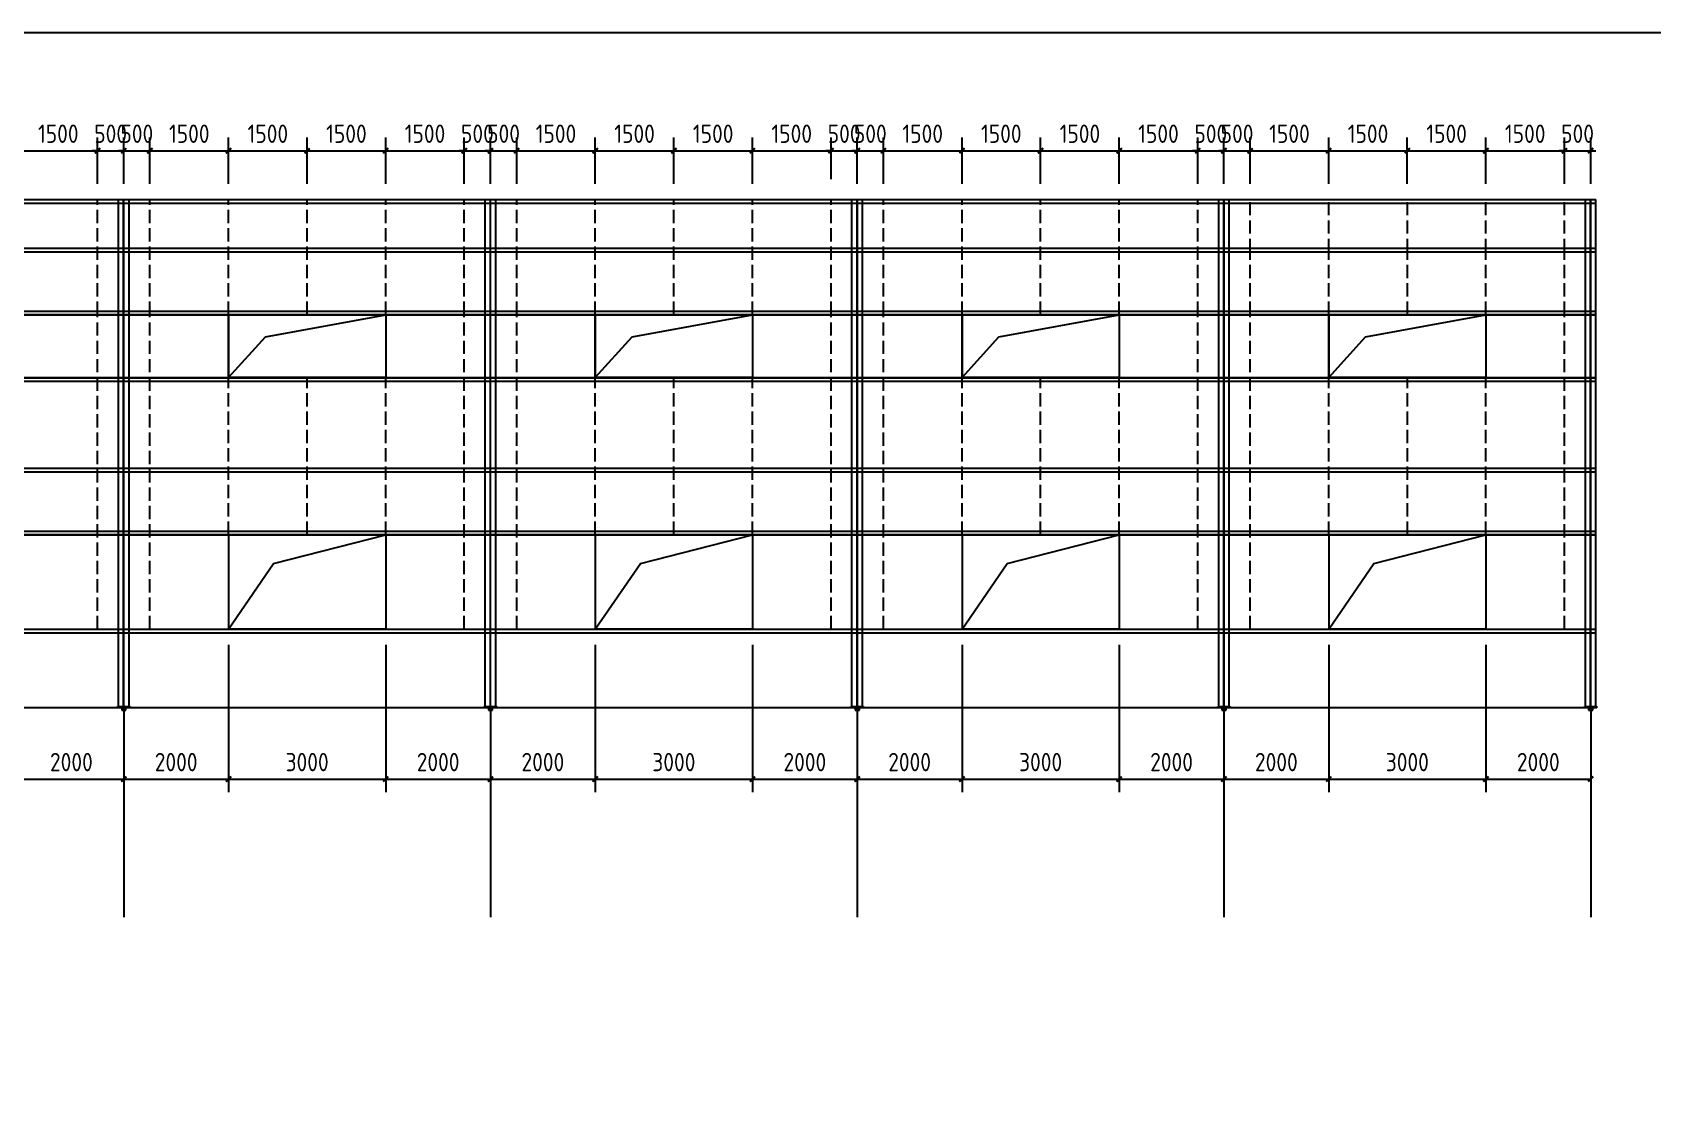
# Model space of a CAD drawing. Extents: x 102162 to 621267, y -39398 to 328893.
# Drawn here: x 433238 to 464164, y 181522 to 202102 of the extents above; entities that cross this region are included whole.
import ezdxf

# ---------------------------------------------------------------- set-up
doc = ezdxf.new("R2010")
doc.units = 0
doc.header["$LTSCALE"] = 1000
doc.header["$MEASUREMENT"] = 0
doc.linetypes.add('DASH', pattern=[0.35, 0.25, -0.1])
doc.layers.add('AXIS', color=3, linetype='Continuous')
doc.layers.add('DOTE', color=1, linetype='Continuous')
doc.styles.get("Standard").update_dxf_attribs({"font": 'gbenor.shx', "bigfont": 'gbcbig.shx'})
doc.dimstyles.get("Standard").update_dxf_attribs({"dimscale": 100, "dimtxt": 3.5, "dimasz": 1, "dimexe": 2.5, "dimexo": 3, "dimgap": 1.5, "dimtad": 1, "dimdec": 0, "dimzin": 0, "dimdsep": 46, "dimtxsty": 'Standard', "dimblk": 'ARCHTICK', "dimcen": 0.09, "dimadec": 0, "dimazin": 0, "dimtfac": 1, "dimtdec": 0, "dimtix": 1, "dimtmove": 2, "dimatfit": 3, "dimfxl": 1, "dimtolj": 1, "dimtzin": 0, "dimarcsym": 0})

# ---------------------------------------------------------------- blocks, each defined once
blk = doc.blocks.new('_ArchTick')
at = {"color": 0, "linetype": 'ByBlock', "const_width": 0.4}
blk.add_lwpolyline([(-0.5, -0.5), (0.5, 0.5)], dxfattribs=at)
blk = doc.blocks.new('*D5468')
at = {"color": 0, "lineweight": -2}
for p, q in [((432982, 190413), (432982, 187599)), ((434982, 188913), (434982, 187599)), ((432982, 187849), (434982, 187849))]:
    blk.add_line(p, q, dxfattribs=at)
at = {"layer": 'Defpoints', "color": 0}
for p in [(432982, 190713), (434982, 189213), (434982, 187849)]:
    blk.add_point(p, dxfattribs=at)
at = {"color": 0, "lineweight": -2, "xscale": 100, "yscale": 100, "zscale": 100, "rotation": 180}
blk.add_blockref('_ArchTick', (432982, 187849), dxfattribs=at)
at = {"color": 0, "lineweight": -2, "xscale": 100, "yscale": 100, "zscale": 100}
blk.add_blockref('_ArchTick', (434982, 187849), dxfattribs=at)
at = {"color": 0, "insert": (433982, 188174), "char_height": 350, "attachment_point": 5}
blk.add_mtext('\\A1;2000', dxfattribs=at)
blk = doc.blocks.new('*D5469')
at = {"color": 0, "lineweight": -2}
for p, q in [((436982, 190413), (436982, 187599)), ((434982, 188913), (434982, 187599)), ((434982, 187849), (436982, 187849))]:
    blk.add_line(p, q, dxfattribs=at)
at = {"layer": 'Defpoints', "color": 0}
for p in [(436982, 190713), (434982, 189213), (436982, 187849)]:
    blk.add_point(p, dxfattribs=at)
at = {"color": 0, "lineweight": -2, "xscale": 100, "yscale": 100, "zscale": 100, "rotation": 180}
blk.add_blockref('_ArchTick', (434982, 187849), dxfattribs=at)
at = {"color": 0, "lineweight": -2, "xscale": 100, "yscale": 100, "zscale": 100}
blk.add_blockref('_ArchTick', (436982, 187849), dxfattribs=at)
at = {"color": 0, "insert": (435982, 188174), "char_height": 350, "attachment_point": 5}
blk.add_mtext('\\A1;2000', dxfattribs=at)
blk = doc.blocks.new('*D5470')
at = {"color": 0, "lineweight": -2}
for p, q in [((436982, 190413), (436982, 187599)), ((439982, 190413), (439982, 187599)), ((436982, 187849), (439982, 187849))]:
    blk.add_line(p, q, dxfattribs=at)
at = {"layer": 'Defpoints', "color": 0}
for p in [(436982, 190713), (439982, 190713), (439982, 187849)]:
    blk.add_point(p, dxfattribs=at)
at = {"color": 0, "lineweight": -2, "xscale": 100, "yscale": 100, "zscale": 100, "rotation": 180}
blk.add_blockref('_ArchTick', (436982, 187849), dxfattribs=at)
at = {"color": 0, "lineweight": -2, "xscale": 100, "yscale": 100, "zscale": 100}
blk.add_blockref('_ArchTick', (439982, 187849), dxfattribs=at)
at = {"color": 0, "insert": (438482, 188174), "char_height": 350, "attachment_point": 5}
blk.add_mtext('\\A1;3000', dxfattribs=at)
blk = doc.blocks.new('*D5471')
at = {"color": 0, "lineweight": -2}
for p, q in [((439982, 190413), (439982, 187599)), ((441982, 188913), (441982, 187599)), ((439982, 187849), (441982, 187849))]:
    blk.add_line(p, q, dxfattribs=at)
at = {"layer": 'Defpoints', "color": 0}
for p in [(439982, 190713), (441982, 189213), (441982, 187849)]:
    blk.add_point(p, dxfattribs=at)
at = {"color": 0, "lineweight": -2, "xscale": 100, "yscale": 100, "zscale": 100, "rotation": 180}
blk.add_blockref('_ArchTick', (439982, 187849), dxfattribs=at)
at = {"color": 0, "lineweight": -2, "xscale": 100, "yscale": 100, "zscale": 100}
blk.add_blockref('_ArchTick', (441982, 187849), dxfattribs=at)
at = {"color": 0, "insert": (440982, 188174), "char_height": 350, "attachment_point": 5}
blk.add_mtext('\\A1;2000', dxfattribs=at)
blk = doc.blocks.new('*D5472')
at = {"color": 0, "lineweight": -2}
for p, q in [((443982, 190413), (443982, 187599)), ((441982, 188913), (441982, 187599)), ((441982, 187849), (443982, 187849))]:
    blk.add_line(p, q, dxfattribs=at)
at = {"layer": 'Defpoints', "color": 0}
for p in [(443982, 190713), (441982, 189213), (443982, 187849)]:
    blk.add_point(p, dxfattribs=at)
at = {"color": 0, "lineweight": -2, "xscale": 100, "yscale": 100, "zscale": 100, "rotation": 180}
blk.add_blockref('_ArchTick', (441982, 187849), dxfattribs=at)
at = {"color": 0, "lineweight": -2, "xscale": 100, "yscale": 100, "zscale": 100}
blk.add_blockref('_ArchTick', (443982, 187849), dxfattribs=at)
at = {"color": 0, "insert": (442982, 188174), "char_height": 350, "attachment_point": 5}
blk.add_mtext('\\A1;2000', dxfattribs=at)
blk = doc.blocks.new('*D5473')
at = {"color": 0, "lineweight": -2}
for p, q in [((443982, 190413), (443982, 187599)), ((446982, 190413), (446982, 187599)), ((443982, 187849), (446982, 187849))]:
    blk.add_line(p, q, dxfattribs=at)
at = {"layer": 'Defpoints', "color": 0}
for p in [(443982, 190713), (446982, 190713), (446982, 187849)]:
    blk.add_point(p, dxfattribs=at)
at = {"color": 0, "lineweight": -2, "xscale": 100, "yscale": 100, "zscale": 100, "rotation": 180}
blk.add_blockref('_ArchTick', (443982, 187849), dxfattribs=at)
at = {"color": 0, "lineweight": -2, "xscale": 100, "yscale": 100, "zscale": 100}
blk.add_blockref('_ArchTick', (446982, 187849), dxfattribs=at)
at = {"color": 0, "insert": (445482, 188174), "char_height": 350, "attachment_point": 5}
blk.add_mtext('\\A1;3000', dxfattribs=at)
blk = doc.blocks.new('*D5474')
at = {"color": 0, "lineweight": -2}
for p, q in [((446982, 190413), (446982, 187599)), ((448982, 188913), (448982, 187599)), ((446982, 187849), (448982, 187849))]:
    blk.add_line(p, q, dxfattribs=at)
at = {"layer": 'Defpoints', "color": 0}
for p in [(446982, 190713), (448982, 189213), (448982, 187849)]:
    blk.add_point(p, dxfattribs=at)
at = {"color": 0, "lineweight": -2, "xscale": 100, "yscale": 100, "zscale": 100, "rotation": 180}
blk.add_blockref('_ArchTick', (446982, 187849), dxfattribs=at)
at = {"color": 0, "lineweight": -2, "xscale": 100, "yscale": 100, "zscale": 100}
blk.add_blockref('_ArchTick', (448982, 187849), dxfattribs=at)
at = {"color": 0, "insert": (447982, 188174), "char_height": 350, "attachment_point": 5}
blk.add_mtext('\\A1;2000', dxfattribs=at)
blk = doc.blocks.new('*D5475')
at = {"color": 0, "lineweight": -2}
for p, q in [((450982, 190413), (450982, 187599)), ((448982, 188913), (448982, 187599)), ((448982, 187849), (450982, 187849))]:
    blk.add_line(p, q, dxfattribs=at)
at = {"layer": 'Defpoints', "color": 0}
for p in [(450982, 190713), (448982, 189213), (450982, 187849)]:
    blk.add_point(p, dxfattribs=at)
at = {"color": 0, "lineweight": -2, "xscale": 100, "yscale": 100, "zscale": 100, "rotation": 180}
blk.add_blockref('_ArchTick', (448982, 187849), dxfattribs=at)
at = {"color": 0, "lineweight": -2, "xscale": 100, "yscale": 100, "zscale": 100}
blk.add_blockref('_ArchTick', (450982, 187849), dxfattribs=at)
at = {"color": 0, "insert": (449982, 188174), "char_height": 350, "attachment_point": 5}
blk.add_mtext('\\A1;2000', dxfattribs=at)
blk = doc.blocks.new('*D5476')
at = {"color": 0, "lineweight": -2}
for p, q in [((450982, 190413), (450982, 187599)), ((453982, 190413), (453982, 187599)), ((450982, 187849), (453982, 187849))]:
    blk.add_line(p, q, dxfattribs=at)
at = {"layer": 'Defpoints', "color": 0}
for p in [(450982, 190713), (453982, 190713), (453982, 187849)]:
    blk.add_point(p, dxfattribs=at)
at = {"color": 0, "lineweight": -2, "xscale": 100, "yscale": 100, "zscale": 100, "rotation": 180}
blk.add_blockref('_ArchTick', (450982, 187849), dxfattribs=at)
at = {"color": 0, "lineweight": -2, "xscale": 100, "yscale": 100, "zscale": 100}
blk.add_blockref('_ArchTick', (453982, 187849), dxfattribs=at)
at = {"color": 0, "insert": (452482, 188174), "char_height": 350, "attachment_point": 5}
blk.add_mtext('\\A1;3000', dxfattribs=at)
blk = doc.blocks.new('*D5477')
at = {"color": 0, "lineweight": -2}
for p, q in [((453982, 190413), (453982, 187599)), ((455982, 188913), (455982, 187599)), ((453982, 187849), (455982, 187849))]:
    blk.add_line(p, q, dxfattribs=at)
at = {"layer": 'Defpoints', "color": 0}
for p in [(453982, 190713), (455982, 189213), (455982, 187849)]:
    blk.add_point(p, dxfattribs=at)
at = {"color": 0, "lineweight": -2, "xscale": 100, "yscale": 100, "zscale": 100, "rotation": 180}
blk.add_blockref('_ArchTick', (453982, 187849), dxfattribs=at)
at = {"color": 0, "lineweight": -2, "xscale": 100, "yscale": 100, "zscale": 100}
blk.add_blockref('_ArchTick', (455982, 187849), dxfattribs=at)
at = {"color": 0, "insert": (454982, 188174), "char_height": 350, "attachment_point": 5}
blk.add_mtext('\\A1;2000', dxfattribs=at)
blk = doc.blocks.new('*D5478')
at = {"color": 0, "lineweight": -2}
for p, q in [((457982, 190413), (457982, 187599)), ((455982, 188913), (455982, 187599)), ((455982, 187849), (457982, 187849))]:
    blk.add_line(p, q, dxfattribs=at)
at = {"layer": 'Defpoints', "color": 0}
for p in [(457982, 190713), (455982, 189213), (457982, 187849)]:
    blk.add_point(p, dxfattribs=at)
at = {"color": 0, "lineweight": -2, "xscale": 100, "yscale": 100, "zscale": 100, "rotation": 180}
blk.add_blockref('_ArchTick', (455982, 187849), dxfattribs=at)
at = {"color": 0, "lineweight": -2, "xscale": 100, "yscale": 100, "zscale": 100}
blk.add_blockref('_ArchTick', (457982, 187849), dxfattribs=at)
at = {"color": 0, "insert": (456982, 188174), "char_height": 350, "attachment_point": 5}
blk.add_mtext('\\A1;2000', dxfattribs=at)
blk = doc.blocks.new('*D5479')
at = {"color": 0, "lineweight": -2}
for p, q in [((457982, 190413), (457982, 187599)), ((460982, 190413), (460982, 187599)), ((457982, 187849), (460982, 187849))]:
    blk.add_line(p, q, dxfattribs=at)
at = {"layer": 'Defpoints', "color": 0}
for p in [(457982, 190713), (460982, 190713), (460982, 187849)]:
    blk.add_point(p, dxfattribs=at)
at = {"color": 0, "lineweight": -2, "xscale": 100, "yscale": 100, "zscale": 100, "rotation": 180}
blk.add_blockref('_ArchTick', (457982, 187849), dxfattribs=at)
at = {"color": 0, "lineweight": -2, "xscale": 100, "yscale": 100, "zscale": 100}
blk.add_blockref('_ArchTick', (460982, 187849), dxfattribs=at)
at = {"color": 0, "insert": (459482, 188174), "char_height": 350, "attachment_point": 5}
blk.add_mtext('\\A1;3000', dxfattribs=at)
blk = doc.blocks.new('*D5480')
at = {"color": 0, "lineweight": -2}
for p, q in [((460982, 190413), (460982, 187599)), ((462982, 188913), (462982, 187599)), ((460982, 187849), (462982, 187849))]:
    blk.add_line(p, q, dxfattribs=at)
at = {"layer": 'Defpoints', "color": 0}
for p in [(460982, 190713), (462982, 189213), (462982, 187849)]:
    blk.add_point(p, dxfattribs=at)
at = {"color": 0, "lineweight": -2, "xscale": 100, "yscale": 100, "zscale": 100, "rotation": 180}
blk.add_blockref('_ArchTick', (460982, 187849), dxfattribs=at)
at = {"color": 0, "lineweight": -2, "xscale": 100, "yscale": 100, "zscale": 100}
blk.add_blockref('_ArchTick', (462982, 187849), dxfattribs=at)
at = {"color": 0, "insert": (461982, 188174), "char_height": 350, "attachment_point": 5}
blk.add_mtext('\\A1;2000', dxfattribs=at)
blk = doc.blocks.new('*D5108')
at = {"color": 0, "lineweight": -2}
for p, q in [((432982, 199213), (432982, 200093)), ((434482, 199213), (434482, 200093)), ((432982, 199843), (434482, 199843))]:
    blk.add_line(p, q, dxfattribs=at)
at = {"layer": 'Defpoints', "color": 0}
for p in [(434482, 199843), (432982, 198913), (434482, 198913)]:
    blk.add_point(p, dxfattribs=at)
at = {"color": 0, "lineweight": -2, "xscale": 100, "yscale": 100, "zscale": 100, "rotation": 180}
blk.add_blockref('_ArchTick', (432982, 199843), dxfattribs=at)
at = {"color": 0, "lineweight": -2, "xscale": 100, "yscale": 100, "zscale": 100}
blk.add_blockref('_ArchTick', (434482, 199843), dxfattribs=at)
at = {"color": 0, "insert": (433732, 200168), "char_height": 350, "attachment_point": 5}
blk.add_mtext('\\A1;1500', dxfattribs=at)
blk = doc.blocks.new('*D5109')
at = {"color": 0, "lineweight": -2}
for p, q in [((434482, 199213), (434482, 200093)), ((434982, 199213), (434982, 200093)), ((434482, 199843), (434382, 199843)), ((434482, 199843), (434982, 199843)), ((434982, 199843), (435082, 199843))]:
    blk.add_line(p, q, dxfattribs=at)
at = {"layer": 'Defpoints', "color": 0}
for p in [(434982, 199843), (434482, 198913), (434982, 198913)]:
    blk.add_point(p, dxfattribs=at)
at = {"color": 0, "lineweight": -2, "xscale": 100, "yscale": 100, "zscale": 100}
blk.add_blockref('_ArchTick', (434482, 199843), dxfattribs=at)
at = {"color": 0, "lineweight": -2, "xscale": 100, "yscale": 100, "zscale": 100, "rotation": 180}
blk.add_blockref('_ArchTick', (434982, 199843), dxfattribs=at)
at = {"color": 0, "insert": (434732, 200168), "char_height": 350, "attachment_point": 5}
blk.add_mtext('\\A1;500', dxfattribs=at)
blk = doc.blocks.new('*D5110')
at = {"color": 0, "lineweight": -2}
for p, q in [((434982, 199213), (434982, 200093)), ((435482, 199213), (435482, 200093)), ((434982, 199843), (434882, 199843)), ((434982, 199843), (435482, 199843)), ((435482, 199843), (435582, 199843))]:
    blk.add_line(p, q, dxfattribs=at)
at = {"layer": 'Defpoints', "color": 0}
for p in [(435482, 199843), (434982, 198913), (435482, 198913)]:
    blk.add_point(p, dxfattribs=at)
at = {"color": 0, "lineweight": -2, "xscale": 100, "yscale": 100, "zscale": 100}
blk.add_blockref('_ArchTick', (434982, 199843), dxfattribs=at)
at = {"color": 0, "lineweight": -2, "xscale": 100, "yscale": 100, "zscale": 100, "rotation": 180}
blk.add_blockref('_ArchTick', (435482, 199843), dxfattribs=at)
at = {"color": 0, "insert": (435232, 200168), "char_height": 350, "attachment_point": 5}
blk.add_mtext('\\A1;500', dxfattribs=at)
blk = doc.blocks.new('*D5111')
at = {"color": 0, "lineweight": -2}
for p, q in [((435482, 199213), (435482, 200093)), ((436982, 199213), (436982, 200093)), ((435482, 199843), (436982, 199843))]:
    blk.add_line(p, q, dxfattribs=at)
at = {"layer": 'Defpoints', "color": 0}
for p in [(436982, 199843), (435482, 198913), (436982, 198913)]:
    blk.add_point(p, dxfattribs=at)
at = {"color": 0, "lineweight": -2, "xscale": 100, "yscale": 100, "zscale": 100, "rotation": 180}
blk.add_blockref('_ArchTick', (435482, 199843), dxfattribs=at)
at = {"color": 0, "lineweight": -2, "xscale": 100, "yscale": 100, "zscale": 100}
blk.add_blockref('_ArchTick', (436982, 199843), dxfattribs=at)
at = {"color": 0, "insert": (436232, 200168), "char_height": 350, "attachment_point": 5}
blk.add_mtext('\\A1;1500', dxfattribs=at)
blk = doc.blocks.new('*D5112')
at = {"color": 0, "lineweight": -2}
for p, q in [((439982, 199213), (439982, 200093)), ((441482, 199213), (441482, 200093)), ((439982, 199843), (441482, 199843))]:
    blk.add_line(p, q, dxfattribs=at)
at = {"layer": 'Defpoints', "color": 0}
for p in [(441482, 199843), (439982, 198913), (441482, 198913)]:
    blk.add_point(p, dxfattribs=at)
at = {"color": 0, "lineweight": -2, "xscale": 100, "yscale": 100, "zscale": 100, "rotation": 180}
blk.add_blockref('_ArchTick', (439982, 199843), dxfattribs=at)
at = {"color": 0, "lineweight": -2, "xscale": 100, "yscale": 100, "zscale": 100}
blk.add_blockref('_ArchTick', (441482, 199843), dxfattribs=at)
at = {"color": 0, "insert": (440732, 200168), "char_height": 350, "attachment_point": 5}
blk.add_mtext('\\A1;1500', dxfattribs=at)
blk = doc.blocks.new('*D5113')
at = {"color": 0, "lineweight": -2}
for p, q in [((441482, 199213), (441482, 200093)), ((441982, 199213), (441982, 200093)), ((441482, 199843), (441382, 199843)), ((441482, 199843), (441982, 199843)), ((441982, 199843), (442082, 199843))]:
    blk.add_line(p, q, dxfattribs=at)
at = {"layer": 'Defpoints', "color": 0}
for p in [(441982, 199843), (441482, 198913), (441982, 198913)]:
    blk.add_point(p, dxfattribs=at)
at = {"color": 0, "lineweight": -2, "xscale": 100, "yscale": 100, "zscale": 100}
blk.add_blockref('_ArchTick', (441482, 199843), dxfattribs=at)
at = {"color": 0, "lineweight": -2, "xscale": 100, "yscale": 100, "zscale": 100, "rotation": 180}
blk.add_blockref('_ArchTick', (441982, 199843), dxfattribs=at)
at = {"color": 0, "insert": (441732, 200168), "char_height": 350, "attachment_point": 5}
blk.add_mtext('\\A1;500', dxfattribs=at)
blk = doc.blocks.new('*D5114')
at = {"color": 0, "lineweight": -2}
for p, q in [((441982, 199213), (441982, 200093)), ((442482, 199213), (442482, 200093)), ((441982, 199843), (441882, 199843)), ((441982, 199843), (442482, 199843)), ((442482, 199843), (442582, 199843))]:
    blk.add_line(p, q, dxfattribs=at)
at = {"layer": 'Defpoints', "color": 0}
for p in [(442482, 199843), (441982, 198913), (442482, 198913)]:
    blk.add_point(p, dxfattribs=at)
at = {"color": 0, "lineweight": -2, "xscale": 100, "yscale": 100, "zscale": 100}
blk.add_blockref('_ArchTick', (441982, 199843), dxfattribs=at)
at = {"color": 0, "lineweight": -2, "xscale": 100, "yscale": 100, "zscale": 100, "rotation": 180}
blk.add_blockref('_ArchTick', (442482, 199843), dxfattribs=at)
at = {"color": 0, "insert": (442232, 200168), "char_height": 350, "attachment_point": 5}
blk.add_mtext('\\A1;500', dxfattribs=at)
blk = doc.blocks.new('*D5115')
at = {"color": 0, "lineweight": -2}
for p, q in [((442482, 199213), (442482, 200093)), ((443982, 199213), (443982, 200093)), ((442482, 199843), (443982, 199843))]:
    blk.add_line(p, q, dxfattribs=at)
at = {"layer": 'Defpoints', "color": 0}
for p in [(443982, 199843), (442482, 198913), (443982, 198913)]:
    blk.add_point(p, dxfattribs=at)
at = {"color": 0, "lineweight": -2, "xscale": 100, "yscale": 100, "zscale": 100, "rotation": 180}
blk.add_blockref('_ArchTick', (442482, 199843), dxfattribs=at)
at = {"color": 0, "lineweight": -2, "xscale": 100, "yscale": 100, "zscale": 100}
blk.add_blockref('_ArchTick', (443982, 199843), dxfattribs=at)
at = {"color": 0, "insert": (443232, 200168), "char_height": 350, "attachment_point": 5}
blk.add_mtext('\\A1;1500', dxfattribs=at)
blk = doc.blocks.new('*D5116')
at = {"color": 0, "lineweight": -2}
for p, q in [((446982, 199213), (446982, 200093)), ((448482, 199303), (448482, 200093)), ((446982, 199843), (448482, 199843))]:
    blk.add_line(p, q, dxfattribs=at)
at = {"layer": 'Defpoints', "color": 0}
for p in [(448482, 199843), (446982, 198913), (448482, 199003)]:
    blk.add_point(p, dxfattribs=at)
at = {"color": 0, "lineweight": -2, "xscale": 100, "yscale": 100, "zscale": 100, "rotation": 180}
blk.add_blockref('_ArchTick', (446982, 199843), dxfattribs=at)
at = {"color": 0, "lineweight": -2, "xscale": 100, "yscale": 100, "zscale": 100}
blk.add_blockref('_ArchTick', (448482, 199843), dxfattribs=at)
at = {"color": 0, "insert": (447732, 200168), "char_height": 350, "attachment_point": 5}
blk.add_mtext('\\A1;1500', dxfattribs=at)
blk = doc.blocks.new('*D5117')
at = {"color": 0, "lineweight": -2}
for p, q in [((448482, 199303), (448482, 200093)), ((448982, 199213), (448982, 200093)), ((448482, 199843), (448382, 199843)), ((448482, 199843), (448982, 199843)), ((448982, 199843), (449082, 199843))]:
    blk.add_line(p, q, dxfattribs=at)
at = {"layer": 'Defpoints', "color": 0}
for p in [(448982, 199843), (448482, 199003), (448982, 198913)]:
    blk.add_point(p, dxfattribs=at)
at = {"color": 0, "lineweight": -2, "xscale": 100, "yscale": 100, "zscale": 100}
blk.add_blockref('_ArchTick', (448482, 199843), dxfattribs=at)
at = {"color": 0, "lineweight": -2, "xscale": 100, "yscale": 100, "zscale": 100, "rotation": 180}
blk.add_blockref('_ArchTick', (448982, 199843), dxfattribs=at)
at = {"color": 0, "insert": (448732, 200168), "char_height": 350, "attachment_point": 5}
blk.add_mtext('\\A1;500', dxfattribs=at)
blk = doc.blocks.new('*D5118')
at = {"color": 0, "lineweight": -2}
for p, q in [((448982, 199213), (448982, 200093)), ((449482, 199213), (449482, 200093)), ((448982, 199843), (448882, 199843)), ((448982, 199843), (449482, 199843)), ((449482, 199843), (449582, 199843))]:
    blk.add_line(p, q, dxfattribs=at)
at = {"layer": 'Defpoints', "color": 0}
for p in [(449482, 199843), (448982, 198913), (449482, 198913)]:
    blk.add_point(p, dxfattribs=at)
at = {"color": 0, "lineweight": -2, "xscale": 100, "yscale": 100, "zscale": 100}
blk.add_blockref('_ArchTick', (448982, 199843), dxfattribs=at)
at = {"color": 0, "lineweight": -2, "xscale": 100, "yscale": 100, "zscale": 100, "rotation": 180}
blk.add_blockref('_ArchTick', (449482, 199843), dxfattribs=at)
at = {"color": 0, "insert": (449232, 200168), "char_height": 350, "attachment_point": 5}
blk.add_mtext('\\A1;500', dxfattribs=at)
blk = doc.blocks.new('*D5119')
at = {"color": 0, "lineweight": -2}
for p, q in [((449482, 199213), (449482, 200093)), ((450982, 199213), (450982, 200093)), ((449482, 199843), (450982, 199843))]:
    blk.add_line(p, q, dxfattribs=at)
at = {"layer": 'Defpoints', "color": 0}
for p in [(450982, 199843), (449482, 198913), (450982, 198913)]:
    blk.add_point(p, dxfattribs=at)
at = {"color": 0, "lineweight": -2, "xscale": 100, "yscale": 100, "zscale": 100, "rotation": 180}
blk.add_blockref('_ArchTick', (449482, 199843), dxfattribs=at)
at = {"color": 0, "lineweight": -2, "xscale": 100, "yscale": 100, "zscale": 100}
blk.add_blockref('_ArchTick', (450982, 199843), dxfattribs=at)
at = {"color": 0, "insert": (450232, 200168), "char_height": 350, "attachment_point": 5}
blk.add_mtext('\\A1;1500', dxfattribs=at)
blk = doc.blocks.new('*D5120')
at = {"color": 0, "lineweight": -2}
for p, q in [((453982, 199213), (453982, 200093)), ((455482, 199213), (455482, 200093)), ((453982, 199843), (455482, 199843))]:
    blk.add_line(p, q, dxfattribs=at)
at = {"layer": 'Defpoints', "color": 0}
for p in [(455482, 199843), (453982, 198913), (455482, 198913)]:
    blk.add_point(p, dxfattribs=at)
at = {"color": 0, "lineweight": -2, "xscale": 100, "yscale": 100, "zscale": 100, "rotation": 180}
blk.add_blockref('_ArchTick', (453982, 199843), dxfattribs=at)
at = {"color": 0, "lineweight": -2, "xscale": 100, "yscale": 100, "zscale": 100}
blk.add_blockref('_ArchTick', (455482, 199843), dxfattribs=at)
at = {"color": 0, "insert": (454732, 200168), "char_height": 350, "attachment_point": 5}
blk.add_mtext('\\A1;1500', dxfattribs=at)
blk = doc.blocks.new('*D5121')
at = {"color": 0, "lineweight": -2}
for p, q in [((455482, 199213), (455482, 200093)), ((455982, 199213), (455982, 200093)), ((455482, 199843), (455382, 199843)), ((455482, 199843), (455982, 199843)), ((455982, 199843), (456082, 199843))]:
    blk.add_line(p, q, dxfattribs=at)
at = {"layer": 'Defpoints', "color": 0}
for p in [(455982, 199843), (455482, 198913), (455982, 198913)]:
    blk.add_point(p, dxfattribs=at)
at = {"color": 0, "lineweight": -2, "xscale": 100, "yscale": 100, "zscale": 100}
blk.add_blockref('_ArchTick', (455482, 199843), dxfattribs=at)
at = {"color": 0, "lineweight": -2, "xscale": 100, "yscale": 100, "zscale": 100, "rotation": 180}
blk.add_blockref('_ArchTick', (455982, 199843), dxfattribs=at)
at = {"color": 0, "insert": (455732, 200168), "char_height": 350, "attachment_point": 5}
blk.add_mtext('\\A1;500', dxfattribs=at)
blk = doc.blocks.new('*D5122')
at = {"color": 0, "lineweight": -2}
for p, q in [((455982, 199213), (455982, 200093)), ((456482, 199213), (456482, 200093)), ((455982, 199843), (455882, 199843)), ((455982, 199843), (456482, 199843)), ((456482, 199843), (456582, 199843))]:
    blk.add_line(p, q, dxfattribs=at)
at = {"layer": 'Defpoints', "color": 0}
for p in [(456482, 199843), (455982, 198913), (456482, 198913)]:
    blk.add_point(p, dxfattribs=at)
at = {"color": 0, "lineweight": -2, "xscale": 100, "yscale": 100, "zscale": 100}
blk.add_blockref('_ArchTick', (455982, 199843), dxfattribs=at)
at = {"color": 0, "lineweight": -2, "xscale": 100, "yscale": 100, "zscale": 100, "rotation": 180}
blk.add_blockref('_ArchTick', (456482, 199843), dxfattribs=at)
at = {"color": 0, "insert": (456232, 200168), "char_height": 350, "attachment_point": 5}
blk.add_mtext('\\A1;500', dxfattribs=at)
blk = doc.blocks.new('*D5123')
at = {"color": 0, "lineweight": -2}
for p, q in [((456482, 199213), (456482, 200093)), ((457982, 199213), (457982, 200093)), ((456482, 199843), (457982, 199843))]:
    blk.add_line(p, q, dxfattribs=at)
at = {"layer": 'Defpoints', "color": 0}
for p in [(457982, 199843), (456482, 198913), (457982, 198913)]:
    blk.add_point(p, dxfattribs=at)
at = {"color": 0, "lineweight": -2, "xscale": 100, "yscale": 100, "zscale": 100, "rotation": 180}
blk.add_blockref('_ArchTick', (456482, 199843), dxfattribs=at)
at = {"color": 0, "lineweight": -2, "xscale": 100, "yscale": 100, "zscale": 100}
blk.add_blockref('_ArchTick', (457982, 199843), dxfattribs=at)
at = {"color": 0, "insert": (457232, 200168), "char_height": 350, "attachment_point": 5}
blk.add_mtext('\\A1;1500', dxfattribs=at)
blk = doc.blocks.new('*D5124')
at = {"color": 0, "lineweight": -2}
for p, q in [((460982, 199213), (460982, 200093)), ((462482, 199213), (462482, 200093)), ((460982, 199843), (462482, 199843))]:
    blk.add_line(p, q, dxfattribs=at)
at = {"layer": 'Defpoints', "color": 0}
for p in [(462482, 199843), (460982, 198913), (462482, 198913)]:
    blk.add_point(p, dxfattribs=at)
at = {"color": 0, "lineweight": -2, "xscale": 100, "yscale": 100, "zscale": 100, "rotation": 180}
blk.add_blockref('_ArchTick', (460982, 199843), dxfattribs=at)
at = {"color": 0, "lineweight": -2, "xscale": 100, "yscale": 100, "zscale": 100}
blk.add_blockref('_ArchTick', (462482, 199843), dxfattribs=at)
at = {"color": 0, "insert": (461732, 200168), "char_height": 350, "attachment_point": 5}
blk.add_mtext('\\A1;1500', dxfattribs=at)
blk = doc.blocks.new('*D5125')
at = {"color": 0, "lineweight": -2}
for p, q in [((462482, 199213), (462482, 200093)), ((462982, 199213), (462982, 200093)), ((462482, 199843), (462382, 199843)), ((462482, 199843), (462982, 199843)), ((462982, 199843), (463082, 199843))]:
    blk.add_line(p, q, dxfattribs=at)
at = {"layer": 'Defpoints', "color": 0}
for p in [(462982, 199843), (462482, 198913), (462982, 198913)]:
    blk.add_point(p, dxfattribs=at)
at = {"color": 0, "lineweight": -2, "xscale": 100, "yscale": 100, "zscale": 100}
blk.add_blockref('_ArchTick', (462482, 199843), dxfattribs=at)
at = {"color": 0, "lineweight": -2, "xscale": 100, "yscale": 100, "zscale": 100, "rotation": 180}
blk.add_blockref('_ArchTick', (462982, 199843), dxfattribs=at)
at = {"color": 0, "insert": (462732, 200168), "char_height": 350, "attachment_point": 5}
blk.add_mtext('\\A1;500', dxfattribs=at)
blk = doc.blocks.new('*D5141')
at = {"color": 0, "lineweight": -2}
for p, q in [((436982, 199213), (436982, 200093)), ((438482, 199213), (438482, 200093)), ((436982, 199843), (438482, 199843))]:
    blk.add_line(p, q, dxfattribs=at)
at = {"layer": 'Defpoints', "color": 0}
for p in [(438482, 199843), (436982, 198913), (438482, 198913)]:
    blk.add_point(p, dxfattribs=at)
at = {"color": 0, "lineweight": -2, "xscale": 100, "yscale": 100, "zscale": 100, "rotation": 180}
blk.add_blockref('_ArchTick', (436982, 199843), dxfattribs=at)
at = {"color": 0, "lineweight": -2, "xscale": 100, "yscale": 100, "zscale": 100}
blk.add_blockref('_ArchTick', (438482, 199843), dxfattribs=at)
at = {"color": 0, "insert": (437732, 200168), "char_height": 350, "attachment_point": 5}
blk.add_mtext('\\A1;1500', dxfattribs=at)
blk = doc.blocks.new('*D5142')
at = {"color": 0, "lineweight": -2}
for p, q in [((438482, 199213), (438482, 200093)), ((439982, 199213), (439982, 200093)), ((438482, 199843), (439982, 199843))]:
    blk.add_line(p, q, dxfattribs=at)
at = {"layer": 'Defpoints', "color": 0}
for p in [(439982, 199843), (438482, 198913), (439982, 198913)]:
    blk.add_point(p, dxfattribs=at)
at = {"color": 0, "lineweight": -2, "xscale": 100, "yscale": 100, "zscale": 100, "rotation": 180}
blk.add_blockref('_ArchTick', (438482, 199843), dxfattribs=at)
at = {"color": 0, "lineweight": -2, "xscale": 100, "yscale": 100, "zscale": 100}
blk.add_blockref('_ArchTick', (439982, 199843), dxfattribs=at)
at = {"color": 0, "insert": (439232, 200168), "char_height": 350, "attachment_point": 5}
blk.add_mtext('\\A1;1500', dxfattribs=at)
blk = doc.blocks.new('*D5143')
at = {"color": 0, "lineweight": -2}
for p, q in [((443982, 199213), (443982, 200093)), ((445482, 199213), (445482, 200093)), ((443982, 199843), (445482, 199843))]:
    blk.add_line(p, q, dxfattribs=at)
at = {"layer": 'Defpoints', "color": 0}
for p in [(445482, 199843), (443982, 198913), (445482, 198913)]:
    blk.add_point(p, dxfattribs=at)
at = {"color": 0, "lineweight": -2, "xscale": 100, "yscale": 100, "zscale": 100, "rotation": 180}
blk.add_blockref('_ArchTick', (443982, 199843), dxfattribs=at)
at = {"color": 0, "lineweight": -2, "xscale": 100, "yscale": 100, "zscale": 100}
blk.add_blockref('_ArchTick', (445482, 199843), dxfattribs=at)
at = {"color": 0, "insert": (444732, 200168), "char_height": 350, "attachment_point": 5}
blk.add_mtext('\\A1;1500', dxfattribs=at)
blk = doc.blocks.new('*D5144')
at = {"color": 0, "lineweight": -2}
for p, q in [((445482, 199213), (445482, 200093)), ((446982, 199213), (446982, 200093)), ((445482, 199843), (446982, 199843))]:
    blk.add_line(p, q, dxfattribs=at)
at = {"layer": 'Defpoints', "color": 0}
for p in [(446982, 199843), (445482, 198913), (446982, 198913)]:
    blk.add_point(p, dxfattribs=at)
at = {"color": 0, "lineweight": -2, "xscale": 100, "yscale": 100, "zscale": 100, "rotation": 180}
blk.add_blockref('_ArchTick', (445482, 199843), dxfattribs=at)
at = {"color": 0, "lineweight": -2, "xscale": 100, "yscale": 100, "zscale": 100}
blk.add_blockref('_ArchTick', (446982, 199843), dxfattribs=at)
at = {"color": 0, "insert": (446232, 200168), "char_height": 350, "attachment_point": 5}
blk.add_mtext('\\A1;1500', dxfattribs=at)
blk = doc.blocks.new('*D5145')
at = {"color": 0, "lineweight": -2}
for p, q in [((450982, 199213), (450982, 200093)), ((452482, 199213), (452482, 200093)), ((450982, 199843), (452482, 199843))]:
    blk.add_line(p, q, dxfattribs=at)
at = {"layer": 'Defpoints', "color": 0}
for p in [(452482, 199843), (450982, 198913), (452482, 198913)]:
    blk.add_point(p, dxfattribs=at)
at = {"color": 0, "lineweight": -2, "xscale": 100, "yscale": 100, "zscale": 100, "rotation": 180}
blk.add_blockref('_ArchTick', (450982, 199843), dxfattribs=at)
at = {"color": 0, "lineweight": -2, "xscale": 100, "yscale": 100, "zscale": 100}
blk.add_blockref('_ArchTick', (452482, 199843), dxfattribs=at)
at = {"color": 0, "insert": (451732, 200168), "char_height": 350, "attachment_point": 5}
blk.add_mtext('\\A1;1500', dxfattribs=at)
blk = doc.blocks.new('*D5146')
at = {"color": 0, "lineweight": -2}
for p, q in [((452482, 199213), (452482, 200093)), ((453982, 199213), (453982, 200093)), ((452482, 199843), (453982, 199843))]:
    blk.add_line(p, q, dxfattribs=at)
at = {"layer": 'Defpoints', "color": 0}
for p in [(453982, 199843), (452482, 198913), (453982, 198913)]:
    blk.add_point(p, dxfattribs=at)
at = {"color": 0, "lineweight": -2, "xscale": 100, "yscale": 100, "zscale": 100, "rotation": 180}
blk.add_blockref('_ArchTick', (452482, 199843), dxfattribs=at)
at = {"color": 0, "lineweight": -2, "xscale": 100, "yscale": 100, "zscale": 100}
blk.add_blockref('_ArchTick', (453982, 199843), dxfattribs=at)
at = {"color": 0, "insert": (453232, 200168), "char_height": 350, "attachment_point": 5}
blk.add_mtext('\\A1;1500', dxfattribs=at)
blk = doc.blocks.new('*D5147')
at = {"color": 0, "lineweight": -2}
for p, q in [((457982, 199213), (457982, 200093)), ((459482, 199213), (459482, 200093)), ((457982, 199843), (459482, 199843))]:
    blk.add_line(p, q, dxfattribs=at)
at = {"layer": 'Defpoints', "color": 0}
for p in [(459482, 199843), (457982, 198913), (459482, 198913)]:
    blk.add_point(p, dxfattribs=at)
at = {"color": 0, "lineweight": -2, "xscale": 100, "yscale": 100, "zscale": 100, "rotation": 180}
blk.add_blockref('_ArchTick', (457982, 199843), dxfattribs=at)
at = {"color": 0, "lineweight": -2, "xscale": 100, "yscale": 100, "zscale": 100}
blk.add_blockref('_ArchTick', (459482, 199843), dxfattribs=at)
at = {"color": 0, "insert": (458732, 200168), "char_height": 350, "attachment_point": 5}
blk.add_mtext('\\A1;1500', dxfattribs=at)
blk = doc.blocks.new('*D5148')
at = {"color": 0, "lineweight": -2}
for p, q in [((459482, 199213), (459482, 200093)), ((460982, 199213), (460982, 200093)), ((459482, 199843), (460982, 199843))]:
    blk.add_line(p, q, dxfattribs=at)
at = {"layer": 'Defpoints', "color": 0}
for p in [(460982, 199843), (459482, 198913), (460982, 198913)]:
    blk.add_point(p, dxfattribs=at)
at = {"color": 0, "lineweight": -2, "xscale": 100, "yscale": 100, "zscale": 100, "rotation": 180}
blk.add_blockref('_ArchTick', (459482, 199843), dxfattribs=at)
at = {"color": 0, "lineweight": -2, "xscale": 100, "yscale": 100, "zscale": 100}
blk.add_blockref('_ArchTick', (460982, 199843), dxfattribs=at)
at = {"color": 0, "insert": (460232, 200168), "char_height": 350, "attachment_point": 5}
blk.add_mtext('\\A1;1500', dxfattribs=at)

msp = doc.modelspace()

# ---------------------------------------------------------------- linework, layer by layer
for p, q in [((420882.3, 198913.3), (463082.3, 198913.3)), ((420882.3, 198845.3), (463082.3, 198845.3)), ((420882.3, 198843.3), (463082.3, 198843.3)), ((420882.3, 197983.3), (463082.3, 197983.3)), ((420882.3, 197915.3), (463082.3, 197915.3)), ((420882.3, 197913.3), (463082.3, 197913.3)), ((420882.3, 196783.3), (463082.3, 196783.3)), ((420882.3, 196715.3), (463082.3, 196715.3)), ((420882.3, 196713.3), (463082.3, 196713.3)), ((436982.3, 196713.3), (436982.3, 195513.3)), ((437686.6, 196291.7), (439982.3, 196713.3)), ((439982.3, 196713.3), (439982.3, 195513.3)), ((443982.3, 196713.3), (443982.3, 195513.3)), ((444686.6, 196291.7), (446982.3, 196713.3)), ((446982.3, 196713.3), (446982.3, 195513.3)), ((450982.3, 196713.3), (450982.3, 195513.3)), ((451686.6, 196291.7), (453982.3, 196713.3)), ((453982.3, 196713.3), (453982.3, 195513.3)), ((457982.3, 196713.3), (457982.3, 195513.3)), ((458686.6, 196291.7), (460982.3, 196713.3)), ((460982.3, 196713.3), (460982.3, 195513.3)), ((436982.3, 195513.3), (437686.6, 196291.7)), ((443982.3, 195513.3), (444686.6, 196291.7)), ((450982.3, 195513.3), (451686.6, 196291.7)), ((457982.3, 195513.3), (458686.6, 196291.7)), ((420882.3, 195513.3), (463082.3, 195513.3)), ((420882.3, 195511.3), (463082.3, 195511.3)), ((420882.3, 195443.3), (463082.3, 195443.3)), ((420882.3, 193783.3), (463082.3, 193783.3)), ((420882.3, 193715.3), (463082.3, 193715.3)), ((420882.3, 193713.3), (463082.3, 193713.3)), ((420882.3, 192583.3), (463082.3, 192583.3)), ((420882.3, 192515.3), (463082.3, 192515.3)), ((420882.3, 192513.3), (463082.3, 192513.3)), ((436982.3, 192513.3), (436982.3, 190713.3)), ((437842.7, 191965.9), (439982.3, 192513.3)), ((439982.3, 192513.3), (439982.3, 190713.3)), ((443982.3, 192513.3), (443982.3, 190713.3)), ((444842.7, 191965.9), (446982.3, 192513.3)), ((446982.3, 192513.3), (446982.3, 190713.3)), ((450982.3, 192513.3), (450982.3, 190713.3)), ((451842.7, 191965.9), (453982.3, 192513.3)), ((453982.3, 192513.3), (453982.3, 190713.3)), ((457982.3, 192513.3), (457982.3, 190713.3)), ((458842.7, 191965.9), (460982.3, 192513.3)), ((460982.3, 192513.3), (460982.3, 190713.3)), ((436982.3, 190713.3), (437842.7, 191965.9)), ((443982.3, 190713.3), (444842.7, 191965.9)), ((450982.3, 190713.3), (451842.7, 191965.9)), ((457982.3, 190713.3), (458842.7, 191965.9)), ((420882.3, 190713.3), (463082.3, 190713.3)), ((420882.3, 190711.3), (463082.3, 190711.3)), ((420882.3, 190643.3), (463082.3, 190643.3)), ((420862.3, 189213.3), (463102.3, 189213.3))]:
    msp.add_line(p, q)
at = {"color": 6}
for p, q in [((436982.3, 196713.3), (439982.3, 196713.3)), ((436982.3, 195513.3), (436982.3, 196713.3)), ((439982.3, 196713.3), (439982.3, 195513.3)), ((443982.3, 196713.3), (446982.3, 196713.3)), ((443982.3, 195513.3), (443982.3, 196713.3)), ((446982.3, 196713.3), (446982.3, 195513.3)), ((450982.3, 196713.3), (453982.3, 196713.3)), ((450982.3, 195513.3), (450982.3, 196713.3)), ((453982.3, 196713.3), (453982.3, 195513.3)), ((457982.3, 196713.3), (460982.3, 196713.3)), ((457982.3, 195513.3), (457982.3, 196713.3)), ((460982.3, 196713.3), (460982.3, 195513.3)), ((439982.3, 195513.3), (436982.3, 195513.3)), ((446982.3, 195513.3), (443982.3, 195513.3)), ((453982.3, 195513.3), (450982.3, 195513.3)), ((460982.3, 195513.3), (457982.3, 195513.3)), ((436982.3, 192513.3), (436982.3, 190713.3)), ((436982.3, 192513.3), (439982.3, 192513.3)), ((439982.3, 192513.3), (439982.3, 190713.3)), ((443982.3, 192513.3), (443982.3, 190713.3)), ((443982.3, 192513.3), (446982.3, 192513.3)), ((446982.3, 192513.3), (446982.3, 190713.3)), ((450982.3, 192513.3), (450982.3, 190713.3)), ((450982.3, 192513.3), (453982.3, 192513.3)), ((453982.3, 192513.3), (453982.3, 190713.3)), ((457982.3, 192513.3), (457982.3, 190713.3)), ((457982.3, 192513.3), (460982.3, 192513.3)), ((460982.3, 192513.3), (460982.3, 190713.3)), ((439982.3, 190713.3), (436982.3, 190713.3)), ((446982.3, 190713.3), (443982.3, 190713.3)), ((453982.3, 190713.3), (450982.3, 190713.3)), ((460982.3, 190713.3), (457982.3, 190713.3)), ((434942.3, 189213.3), (434942.3, 189163.3)), ((434942.3, 189163.3), (435022.3, 189163.3)), ((434952.3, 189213.3), (434952.3, 189163.3)), ((435012.3, 189163.3), (435012.3, 189213.3)), ((435022.3, 189163.3), (435022.3, 189213.3)), ((441942.3, 189213.3), (441942.3, 189163.3)), ((441942.3, 189163.3), (442022.3, 189163.3)), ((441952.3, 189213.3), (441952.3, 189163.3)), ((442012.3, 189163.3), (442012.3, 189213.3)), ((442022.3, 189163.3), (442022.3, 189213.3)), ((448942.3, 189213.3), (448942.3, 189163.3)), ((448942.3, 189163.3), (449022.3, 189163.3)), ((448952.3, 189213.3), (448952.3, 189163.3)), ((449012.3, 189163.3), (449012.3, 189213.3)), ((449022.3, 189163.3), (449022.3, 189213.3)), ((455942.3, 189213.3), (455942.3, 189163.3)), ((455942.3, 189163.3), (456022.3, 189163.3)), ((455952.3, 189213.3), (455952.3, 189163.3)), ((456012.3, 189163.3), (456012.3, 189213.3)), ((456022.3, 189163.3), (456022.3, 189213.3)), ((462942.3, 189213.3), (462942.3, 189163.3)), ((462942.3, 189163.3), (463022.3, 189163.3)), ((462952.3, 189213.3), (462952.3, 189163.3)), ((463012.3, 189163.3), (463012.3, 189213.3)), ((463022.3, 189163.3), (463022.3, 189213.3))]:
    msp.add_line(p, q, dxfattribs=at)
at = {"color": 2}
for p, q in [((434862.3, 189213.3), (434862.3, 189233.3)), ((434862.3, 189233.3), (435102.3, 189233.3)), ((434982.3, 189213.3), (434862.3, 189213.3)), ((435102.3, 189213.3), (434982.3, 189213.3)), ((435102.3, 189233.3), (435102.3, 189213.3)), ((441862.3, 189213.3), (441862.3, 189233.3)), ((441862.3, 189233.3), (442102.3, 189233.3)), ((441982.3, 189213.3), (441862.3, 189213.3)), ((442102.3, 189213.3), (441982.3, 189213.3)), ((442102.3, 189233.3), (442102.3, 189213.3)), ((448862.3, 189213.3), (448862.3, 189233.3)), ((448862.3, 189233.3), (449102.3, 189233.3)), ((448982.3, 189213.3), (448862.3, 189213.3)), ((449102.3, 189213.3), (448982.3, 189213.3)), ((449102.3, 189233.3), (449102.3, 189213.3)), ((455862.3, 189213.3), (455862.3, 189233.3)), ((455862.3, 189233.3), (456102.3, 189233.3)), ((455982.3, 189213.3), (455862.3, 189213.3)), ((456102.3, 189213.3), (455982.3, 189213.3)), ((456102.3, 189233.3), (456102.3, 189213.3)), ((462862.3, 189213.3), (462862.3, 189233.3)), ((462862.3, 189233.3), (463102.3, 189233.3)), ((462982.3, 189213.3), (462862.3, 189213.3)), ((463102.3, 189213.3), (462982.3, 189213.3)), ((463102.3, 189233.3), (463102.3, 189213.3))]:
    msp.add_line(p, q, dxfattribs=at)
msp.add_lwpolyline([(414011.7, 202101.7), (473411.7, 202101.7), (473411.7, 160101.7), (414011.7, 160101.7)], close=True)
at = {"layer": 'AXIS'}
for p, q in [((434982.3, 189213.3), (434982.3, 185213.3)), ((441982.3, 189213.3), (441982.3, 185213.3)), ((448982.3, 189213.3), (448982.3, 185213.3)), ((455982.3, 189213.3), (455982.3, 185213.3)), ((462982.3, 189213.3), (462982.3, 185213.3))]:
    msp.add_line(p, q, dxfattribs=at)
at = {"layer": 'DOTE', "color": 4, "linetype": 'DASH'}
for p, q in [((434482.3, 196713.3), (434482.3, 198913.3)), ((435482.3, 196713.3), (435482.3, 198913.3)), ((436982.3, 196713.3), (436982.3, 198913.3)), ((438482.3, 196713.3), (438482.3, 198913.3)), ((439982.3, 196713.3), (439982.3, 198913.3)), ((441482.3, 196713.3), (441482.3, 198913.3)), ((442482.3, 196713.3), (442482.3, 198913.3)), ((443982.3, 196713.3), (443982.3, 198913.3)), ((445482.3, 196713.3), (445482.3, 198913.3)), ((446982.3, 196713.3), (446982.3, 198913.3)), ((448482.3, 196713.3), (448482.3, 198913.3)), ((449482.3, 196713.3), (449482.3, 198913.3)), ((450982.3, 196713.3), (450982.3, 198913.3)), ((452482.3, 196713.3), (452482.3, 198913.3)), ((453982.3, 196713.3), (453982.3, 198913.3)), ((455482.3, 196713.3), (455482.3, 198913.3)), ((456482.3, 197913.3), (456482.3, 198913.3)), ((457982.3, 197913.3), (457982.3, 198913.3)), ((459482.3, 197913.3), (459482.3, 198913.3)), ((460982.3, 197913.3), (460982.3, 198913.3)), ((462482.3, 197913.3), (462482.3, 198913.3)), ((456482.3, 196713.3), (456482.3, 197913.3)), ((457982.3, 196713.3), (457982.3, 197913.3)), ((459482.3, 196713.3), (459482.3, 197913.3)), ((460982.3, 196713.3), (460982.3, 197913.3)), ((462482.3, 196713.3), (462482.3, 197913.3)), ((434482.3, 190713.3), (434482.3, 196713.3)), ((435482.3, 190713.3), (435482.3, 196713.3)), ((441482.3, 190713.3), (441482.3, 196713.3)), ((442482.3, 190713.3), (442482.3, 196713.3)), ((448482.3, 190713.3), (448482.3, 196713.3)), ((449482.3, 190713.3), (449482.3, 196713.3)), ((455482.3, 190713.3), (455482.3, 196713.3)), ((456482.3, 190713.3), (456482.3, 196713.3)), ((462482.3, 190713.3), (462482.3, 196713.3)), ((436982.3, 192513.3), (436982.3, 195513.3)), ((438482.3, 192513.3), (438482.3, 195513.3)), ((439982.3, 192513.3), (439982.3, 195513.3)), ((443982.3, 192513.3), (443982.3, 195513.3)), ((445482.3, 192513.3), (445482.3, 195513.3)), ((446982.3, 192513.3), (446982.3, 195513.3)), ((450982.3, 192513.3), (450982.3, 195513.3)), ((452482.3, 192513.3), (452482.3, 195513.3)), ((453982.3, 192513.3), (453982.3, 195513.3)), ((457982.3, 192513.3), (457982.3, 195513.3)), ((459482.3, 192513.3), (459482.3, 195513.3)), ((460982.3, 192513.3), (460982.3, 195513.3))]:
    msp.add_line(p, q, dxfattribs=at)
at = {"layer": 'DOTE', "color": 0}
for p, q in [((434882.3, 189213.3), (434882.3, 198913.3)), ((434979.3, 189213.3), (434979.3, 198913.3)), ((434985.3, 189213.3), (434985.3, 198913.3)), ((435082.3, 189213.3), (435082.3, 198913.3)), ((441882.3, 189213.3), (441882.3, 198913.3)), ((441979.3, 189213.3), (441979.3, 198913.3)), ((441985.3, 189213.3), (441985.3, 198913.3)), ((442082.3, 189213.3), (442082.3, 198913.3)), ((448882.3, 189213.3), (448882.3, 198913.3)), ((448979.3, 189213.3), (448979.3, 198913.3)), ((448985.3, 189213.3), (448985.3, 198913.3)), ((449082.3, 189213.3), (449082.3, 198913.3)), ((455882.3, 189213.3), (455882.3, 198913.3)), ((455979.3, 189213.3), (455979.3, 198913.3)), ((455985.3, 189213.3), (455985.3, 198913.3)), ((456082.3, 189213.3), (456082.3, 198913.3)), ((462882.3, 189213.3), (462882.3, 198913.3)), ((462979.3, 189213.3), (462979.3, 198913.3)), ((462985.3, 189213.3), (462985.3, 198913.3)), ((463082.3, 189213.3), (463082.3, 198913.3))]:
    msp.add_line(p, q, dxfattribs=at)
at = {"layer": 'DOTE'}
for p, q in [((434982.3, 189163.3), (434982.3, 198913.3)), ((434982.3, 189163.3), (434982.3, 198913.3)), ((441982.3, 189163.3), (441982.3, 198913.3)), ((441982.3, 189163.3), (441982.3, 198913.3)), ((448982.3, 189163.3), (448982.3, 198913.3)), ((448982.3, 189163.3), (448982.3, 198913.3)), ((455982.3, 189163.3), (455982.3, 198913.3)), ((455982.3, 189163.3), (455982.3, 198913.3)), ((462982.3, 189163.3), (462982.3, 198913.3)), ((462982.3, 189163.3), (462982.3, 198913.3))]:
    msp.add_line(p, q, dxfattribs=at)

# ---------------------------------------------------------------- dimensions: what is measured, and where the dimension line sits
for base, p1, p2, picture, middle in [((434482.3, 199843.1), (432982.3, 198913.3), (434482.3, 198913.3), '*D5108', (433732.3, 200168.1)), ((434982.3, 199843.1), (434482.3, 198913.3), (434982.3, 198913.3), '*D5109', (434732.3, 200168.1)), ((435482.3, 199843.1), (434982.3, 198913.3), (435482.3, 198913.3), '*D5110', (435232.3, 200168.1)), ((436982.3, 199843.1), (435482.3, 198913.3), (436982.3, 198913.3), '*D5111', (436232.3, 200168.1)), ((438482.3, 199843.1), (436982.3, 198913.3), (438482.3, 198913.3), '*D5141', (437732.3, 200168.1)), ((439982.3, 199843.1), (438482.3, 198913.3), (439982.3, 198913.3), '*D5142', (439232.3, 200168.1)), ((441482.3, 199843.1), (439982.3, 198913.3), (441482.3, 198913.3), '*D5112', (440732.3, 200168.1)), ((441982.3, 199843.1), (441482.3, 198913.3), (441982.3, 198913.3), '*D5113', (441732.3, 200168.1)), ((442482.3, 199843.1), (441982.3, 198913.3), (442482.3, 198913.3), '*D5114', (442232.3, 200168.1)), ((443982.3, 199843.1), (442482.3, 198913.3), (443982.3, 198913.3), '*D5115', (443232.3, 200168.1)), ((445482.3, 199843.1), (443982.3, 198913.3), (445482.3, 198913.3), '*D5143', (444732.3, 200168.1)), ((446982.3, 199843.1), (445482.3, 198913.3), (446982.3, 198913.3), '*D5144', (446232.3, 200168.1)), ((448482.3, 199843.1), (446982.3, 198913.3), (448482.3, 199002.7), '*D5116', (447732.3, 200168.1)), ((448982.3, 199843.1), (448482.3, 199002.7), (448982.3, 198913.3), '*D5117', (448732.3, 200168.1)), ((449482.3, 199843.1), (448982.3, 198913.3), (449482.3, 198913.3), '*D5118', (449232.3, 200168.1)), ((450982.3, 199843.1), (449482.3, 198913.3), (450982.3, 198913.3), '*D5119', (450232.3, 200168.1)), ((452482.3, 199843.1), (450982.3, 198913.3), (452482.3, 198913.3), '*D5145', (451732.3, 200168.1)), ((453982.3, 199843.1), (452482.3, 198913.3), (453982.3, 198913.3), '*D5146', (453232.3, 200168.1)), ((455482.3, 199843.1), (453982.3, 198913.3), (455482.3, 198913.3), '*D5120', (454732.3, 200168.1)), ((455982.3, 199843.1), (455482.3, 198913.3), (455982.3, 198913.3), '*D5121', (455732.3, 200168.1)), ((456482.3, 199843.1), (455982.3, 198913.3), (456482.3, 198913.3), '*D5122', (456232.3, 200168.1)), ((457982.3, 199843.1), (456482.3, 198913.3), (457982.3, 198913.3), '*D5123', (457232.3, 200168.1)), ((459482.3, 199843.1), (457982.3, 198913.3), (459482.3, 198913.3), '*D5147', (458732.3, 200168.1)), ((460982.3, 199843.1), (459482.3, 198913.3), (460982.3, 198913.3), '*D5148', (460232.3, 200168.1)), ((462482.3, 199843.1), (460982.3, 198913.3), (462482.3, 198913.3), '*D5124', (461732.3, 200168.1)), ((462982.3, 199843.1), (462482.3, 198913.3), (462982.3, 198913.3), '*D5125', (462732.3, 200168.1)), ((434982.3, 187849.2), (432982.3, 190713.3), (434982.3, 189213.3), '*D5468', (433982.3, 188174.2)), ((436982.3, 187849.2), (434982.3, 189213.3), (436982.3, 190713.3), '*D5469', (435982.3, 188174.2)), ((439982.3, 187849.2), (436982.3, 190713.3), (439982.3, 190713.3), '*D5470', (438482.3, 188174.2)), ((441982.3, 187849.2), (439982.3, 190713.3), (441982.3, 189213.3), '*D5471', (440982.3, 188174.2)), ((443982.3, 187849.2), (441982.3, 189213.3), (443982.3, 190713.3), '*D5472', (442982.3, 188174.2)), ((446982.3, 187849.2), (443982.3, 190713.3), (446982.3, 190713.3), '*D5473', (445482.3, 188174.2)), ((448982.3, 187849.2), (446982.3, 190713.3), (448982.3, 189213.3), '*D5474', (447982.3, 188174.2)), ((450982.3, 187849.2), (448982.3, 189213.3), (450982.3, 190713.3), '*D5475', (449982.3, 188174.2)), ((453982.3, 187849.2), (450982.3, 190713.3), (453982.3, 190713.3), '*D5476', (452482.3, 188174.2)), ((455982.3, 187849.2), (453982.3, 190713.3), (455982.3, 189213.3), '*D5477', (454982.3, 188174.2)), ((457982.3, 187849.2), (455982.3, 189213.3), (457982.3, 190713.3), '*D5478', (456982.3, 188174.2)), ((460982.3, 187849.2), (457982.3, 190713.3), (460982.3, 190713.3), '*D5479', (459482.3, 188174.2)), ((462982.3, 187849.2), (460982.3, 190713.3), (462982.3, 189213.3), '*D5480', (461982.3, 188174.2))]:
    dim = msp.add_linear_dim(base=base, p1=p1, p2=p2, dimstyle='Standard')
    dim.commit()
    dim.dimension.update_dxf_attribs({"geometry": picture, "text_midpoint": middle})

doc.saveas('drawing.dxf')
